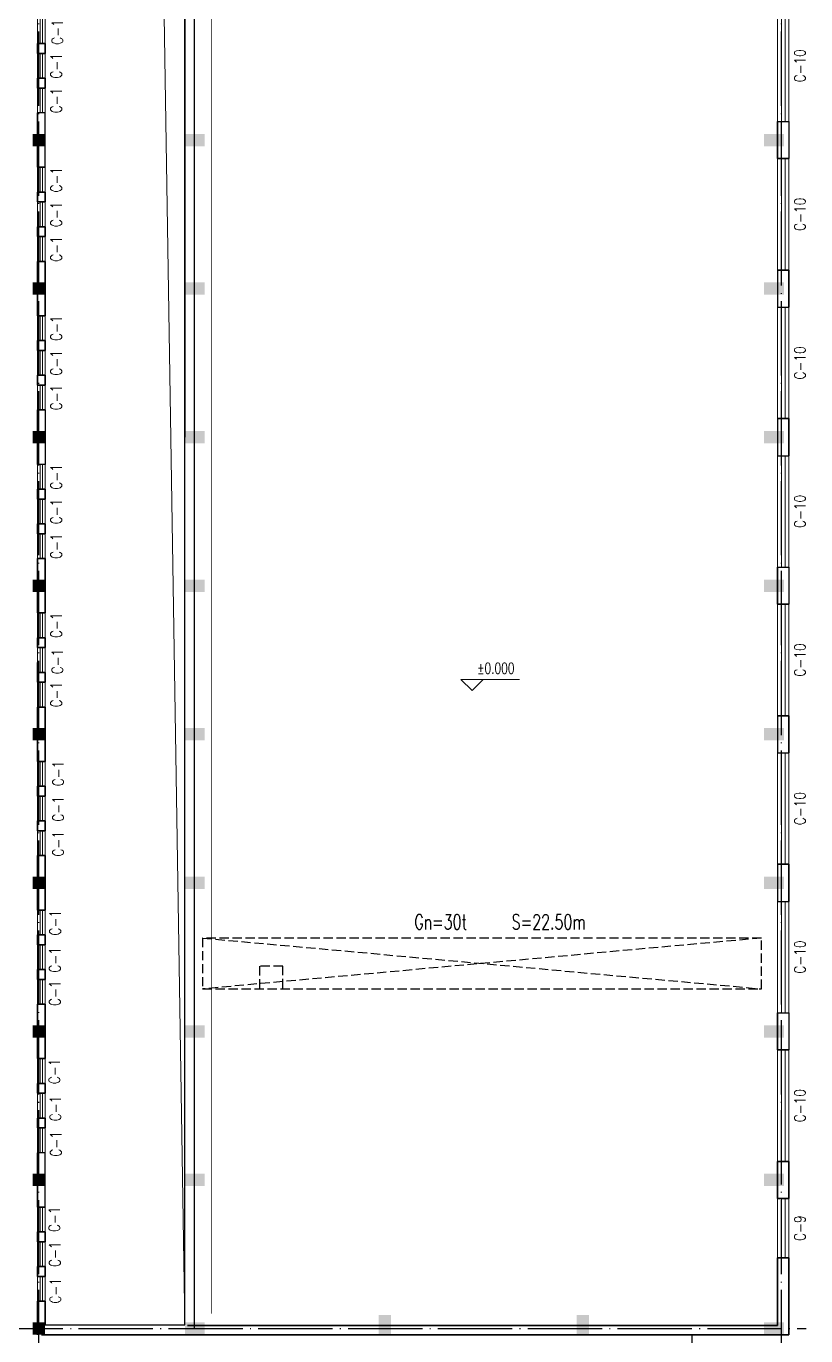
# Model space of a CAD drawing. Extents: x -220435 to 246757, y -381552 to -223577.
# Drawn here: x 169251 to 200751, y -331078 to -278183 of the extents above; entities that cross this region are included whole.
import ezdxf
from ezdxf.enums import TextEntityAlignment as Align

# ---------------------------------------------------------------- set-up
doc = ezdxf.new("R2010")
doc.units = 0
doc.header["$LTSCALE"] = 1500
doc.header["$MEASUREMENT"] = 0
doc.linetypes.add('DASH', pattern=[0.35, 0.25, -0.1])
doc.linetypes.add('DOTE', pattern=[2.42, 2, -0.2, 0.02, -0.2])
doc.layers.get('0').update_dxf_attribs({"linetype": 'CONTINUOUS'})
for name, color, linetype in [('B1', 7, 'CONTINUOUS'), ('COLUMN', 7, 'CONTINUOUS'), ('DOTE', 7, 'DOTE'), ('PUB_WALL', 7, 'CONTINUOUS'), ('WALL', 7, 'CONTINUOUS'), ('WINDOW_TEXT', 7, 'CONTINUOUS')]:
    doc.layers.add(name, color=color, linetype=linetype)
doc.layers.add('PUB_DIM', color=7, linetype='CONTINUOUS', lineweight=0)
doc.layers.add('WINDOW', color=7, linetype='CONTINUOUS', lineweight=0)
doc.styles.add('_HZTXT1', font='txt.shx', dxfattribs={"width": 0.8, "bigfont": 'HZTXT1.shx'})
doc.styles.add('_SIMPLEX', font='SIMPLEX.shx', dxfattribs={"width": 0.8})
doc.styles.add('DIM_FONT', font='TXT.shx', dxfattribs={"width": 0.7})
doc.styles.add('SIMPLEX', font='SIMPLEX.SHX')

# ---------------------------------------------------------------- blocks, each defined once
blk = doc.blocks.new('_WBLK')
for p, q in [((-0.5, 0.5), (0.5, 0.5)), ((0.5, 0.167), (-0.5, 0.167)), ((0.5, -0.167), (-0.5, -0.167)), ((-0.5, -0.5), (0.5, -0.5))]:
    blk.add_line(p, q)
at = {"layer": 'WINDOW_TEXT', "style": 'SIMPLEX', "flags": 9}
blk.add_attdef('A', text='', height=1, dxfattribs=at).set_placement((0, 1.5), align=Align.MIDDLE)
blk = doc.blocks.new('_FZH')
blk.add_solid([(-0.5, -0.5), (0.5, -0.5), (-0.5, 0.5), (0.5, 0.5)])

msp = doc.modelspace()

# ---------------------------------------------------------------- linework, layer by layer
at = {"linetype": 'DASH'}
for p, q in [((176377.7, -315011.3), (198966.9, -317067.7)), ((198963.6, -315011.3), (176381, -317067.7)), ((179620.6, -316154.1), (178679.1, -316154.1)), ((178679.1, -316154.1), (178679.1, -317041.1)), ((179620.6, -317041.1), (179620.6, -316154.1))]:
    msp.add_line(p, q, dxfattribs=at)
at = {"linetype": 'DOTE', "const_width": 30}
msp.add_lwpolyline([(176746, -271383.4), (176746, -330183.4)], dxfattribs=at)
at = {"linetype": 'DASH'}
msp.add_lwpolyline([(198963.6, -315011.3), (176377.7, -315011.3), (176381, -317067.7), (198966.9, -317067.7), (198963.6, -315011.3)], close=True, dxfattribs=at)
at = {"layer": 'DOTE'}
for p, q in [((199763.6, -350373.4), (199763.6, -269783.4)), ((169763.6, -350373.4), (169763.6, -272658.4)), ((156848, -330783.4), (200763.6, -330783.4)), ((196163.6, -350373.4), (196163.6, -331033.4))]:
    msp.add_line(p, q, dxfattribs=at)
at = {"layer": 'PUB_DIM'}
for p, q in [((186816.2, -304566.9), (187716.2, -304566.9)), ((187266.2, -305016.9), (186816.2, -304566.9)), ((187266.2, -304566.9), (189178.7, -304566.9)), ((187716.2, -304566.9), (187266.2, -305016.9))]:
    msp.add_line(p, q, dxfattribs=at)
at = {"layer": 'PUB_WALL', "linetype": 'ByBlock'}
msp.add_line((176033.6, -270803.4), (176033.6, -330783.4), dxfattribs=at)
at = {"layer": 'PUB_WALL'}
for p, q in [((176033.6, -270803.4), (176033.6, -330783.4)), ((175663.6, -282783.4), (175663.6, -277033.4)), ((175663.6, -282783.4), (175663.6, -277033.4)), ((170013.6, -278883.4), (169713.6, -278883.4)), ((169713.6, -278883.4), (169713.6, -279283.4)), ((169713.6, -279283.4), (169713.6, -278883.4)), ((169713.6, -278883.4), (170013.6, -278883.4)), ((169713.6, -279283.4), (170013.6, -279283.4)), ((170013.6, -279283.4), (169713.6, -279283.4)), ((170013.6, -279283.4), (170013.6, -278883.4)), ((170013.6, -278883.4), (170013.6, -279283.4)), ((170013.6, -280283.4), (169713.6, -280283.4)), ((169713.6, -280283.4), (169713.6, -280683.4)), ((169713.6, -280683.4), (169713.6, -280283.4)), ((169713.6, -280283.4), (170013.6, -280283.4)), ((170013.6, -280683.4), (170013.6, -280283.4)), ((170013.6, -280283.4), (170013.6, -280683.4)), ((169713.6, -280683.4), (170013.6, -280683.4)), ((170013.6, -280683.4), (169713.6, -280683.4)), ((170013.6, -281683.4), (169713.6, -281683.4)), ((169713.6, -281683.4), (169713.6, -283883.4)), ((170013.6, -281683.4), (169713.6, -281683.4)), ((169713.6, -281683.4), (169713.6, -283883.4)), ((170013.6, -283883.4), (170013.6, -281683.4)), ((170013.6, -283883.4), (170013.6, -281683.4)), ((199613.6, -283533.4), (199613.6, -282033.4)), ((199613.6, -282033.4), (200063.6, -282033.4)), ((199613.6, -282033.4), (200063.6, -282033.4)), ((199613.6, -283533.4), (199613.6, -282033.4)), ((200063.6, -282033.4), (200063.6, -283533.4)), ((200063.6, -282033.4), (200063.6, -283533.4)), ((175663.6, -294783.4), (175663.6, -282783.4)), ((175663.6, -294783.4), (175663.6, -282783.4)), ((169713.6, -283883.4), (170013.6, -283883.4)), ((169713.6, -283883.4), (170013.6, -283883.4)), ((200063.6, -283533.4), (199613.6, -283533.4)), ((200063.6, -283533.4), (199613.6, -283533.4)), ((169713.6, -285283.4), (169713.6, -284883.4)), ((169713.6, -284883.4), (170013.6, -284883.4)), ((170013.6, -284883.4), (169713.6, -284883.4)), ((169713.6, -284883.4), (169713.6, -285283.4)), ((170013.6, -284883.4), (170013.6, -285283.4)), ((170013.6, -285283.4), (170013.6, -284883.4)), ((170013.6, -285283.4), (169713.6, -285283.4)), ((169713.6, -285283.4), (170013.6, -285283.4)), ((169713.6, -286683.4), (169713.6, -286283.4)), ((169713.6, -286283.4), (170013.6, -286283.4)), ((170013.6, -286283.4), (169713.6, -286283.4)), ((169713.6, -286283.4), (169713.6, -286683.4)), ((170013.6, -286683.4), (169713.6, -286683.4)), ((169713.6, -286683.4), (170013.6, -286683.4)), ((170013.6, -286283.4), (170013.6, -286683.4)), ((170013.6, -286683.4), (170013.6, -286283.4)), ((170013.6, -287683.4), (169713.6, -287683.4)), ((169713.6, -287683.4), (169713.6, -288683.4)), ((169713.6, -288683.4), (169713.6, -287683.4)), ((169713.6, -287683.4), (170013.6, -287683.4)), ((170013.6, -288783.4), (170013.6, -287683.4)), ((170013.6, -287683.4), (170013.6, -288783.4)), ((200063.6, -288033.4), (199613.6, -288033.4)), ((199613.6, -288033.4), (199613.6, -289533.4)), ((199613.6, -288033.4), (199613.6, -289533.4)), ((200063.6, -288033.4), (199613.6, -288033.4)), ((200063.6, -289533.4), (200063.6, -288033.4)), ((200063.6, -289533.4), (200063.6, -288033.4)), ((170013.6, -289883.4), (170013.6, -288783.4)), ((170013.6, -288783.4), (170013.6, -289883.4)), ((169713.6, -288883.4), (169713.6, -289883.4)), ((169713.6, -289883.4), (169713.6, -288883.4)), ((199613.6, -289533.4), (200063.6, -289533.4)), ((199613.6, -289533.4), (200063.6, -289533.4)), ((169713.6, -289883.4), (170013.6, -289883.4)), ((170013.6, -289883.4), (169713.6, -289883.4)), ((169713.6, -291283.4), (169713.6, -290883.4)), ((169713.6, -290883.4), (170013.6, -290883.4)), ((170013.6, -290883.4), (169713.6, -290883.4)), ((169713.6, -290883.4), (169713.6, -291283.4)), ((170013.6, -290883.4), (170013.6, -291283.4)), ((170013.6, -291283.4), (170013.6, -290883.4)), ((170013.6, -291283.4), (169713.6, -291283.4)), ((169713.6, -291283.4), (170013.6, -291283.4)), ((169713.6, -292683.4), (169713.6, -292283.4)), ((169713.6, -292283.4), (170013.6, -292283.4)), ((170013.6, -292283.4), (169713.6, -292283.4)), ((169713.6, -292283.4), (169713.6, -292683.4)), ((170013.6, -292283.4), (170013.6, -292683.4)), ((170013.6, -292683.4), (170013.6, -292283.4)), ((170013.6, -292683.4), (169713.6, -292683.4)), ((169713.6, -292683.4), (170013.6, -292683.4)), ((169713.6, -294683.4), (169713.6, -293683.4)), ((169713.6, -293683.4), (170013.6, -293683.4)), ((169713.6, -294683.4), (169713.6, -293683.4)), ((169713.6, -293683.4), (170013.6, -293683.4)), ((170013.6, -293683.4), (170013.6, -294783.4)), ((170013.6, -293683.4), (170013.6, -294783.4)), ((200063.6, -294033.4), (199613.6, -294033.4)), ((199613.6, -294033.4), (199613.6, -295533.4)), ((199613.6, -294033.4), (199613.6, -295533.4)), ((200063.6, -294033.4), (199613.6, -294033.4)), ((200063.6, -295533.4), (200063.6, -294033.4)), ((200063.6, -295533.4), (200063.6, -294033.4)), ((169713.6, -295883.3), (169713.6, -294883.4)), ((169713.6, -295883.3), (169713.6, -294883.4)), ((170013.6, -294783.4), (170013.6, -295883.3)), ((170013.6, -294783.4), (170013.6, -295883.3)), ((175663.6, -330633.4), (175663.6, -294783.4)), ((175663.6, -330633.4), (175663.6, -294783.4)), ((199613.6, -295533.4), (200063.6, -295533.4)), ((199613.6, -295533.4), (200063.6, -295533.4)), ((170013.6, -295883.3), (169713.6, -295883.3)), ((170013.6, -295883.3), (169713.6, -295883.3)), ((169713.6, -297283.3), (169713.6, -296883.3)), ((169713.6, -296883.3), (170013.6, -296883.3)), ((170013.6, -296883.3), (169713.6, -296883.3)), ((169713.6, -296883.3), (169713.6, -297283.3)), ((170013.6, -296883.3), (170013.6, -297283.3)), ((170013.6, -297283.3), (170013.6, -296883.3)), ((170013.6, -297283.3), (169713.6, -297283.3)), ((169713.6, -297283.3), (170013.6, -297283.3)), ((169713.6, -298683.3), (169713.6, -298283.3)), ((169713.6, -298283.3), (170013.6, -298283.3)), ((170013.6, -298283.3), (169713.6, -298283.3)), ((169713.6, -298283.3), (169713.6, -298683.3)), ((170013.6, -298283.3), (170013.6, -298683.3)), ((170013.6, -298683.3), (170013.6, -298283.3)), ((170013.6, -298683.3), (169713.6, -298683.3)), ((169713.6, -298683.3), (170013.6, -298683.3)), ((170013.6, -299683.3), (169713.6, -299683.3)), ((169713.6, -299683.3), (169713.6, -301883.1)), ((169713.6, -299683.3), (170013.6, -299683.3)), ((169713.6, -301883.1), (169713.6, -299683.3)), ((170013.6, -301883.1), (170013.6, -299683.3)), ((170013.6, -299683.3), (170013.6, -301883.1)), ((199613.6, -301533.4), (199613.6, -300033.4)), ((199613.6, -300033.4), (200063.6, -300033.4)), ((199613.6, -300033.4), (200063.6, -300033.4)), ((199613.6, -301533.4), (199613.6, -300033.4)), ((200063.6, -300033.4), (200063.6, -301533.4)), ((200063.6, -300033.4), (200063.6, -301533.4)), ((169713.6, -301883.1), (170013.6, -301883.1)), ((170013.6, -301883.1), (169713.6, -301883.1)), ((200063.6, -301533.4), (199613.6, -301533.4)), ((200063.6, -301533.4), (199613.6, -301533.4)), ((170013.6, -302883.1), (169713.6, -302883.1)), ((169713.6, -302883.1), (169713.6, -303283.1)), ((169713.6, -303283.1), (169713.6, -302883.1)), ((169713.6, -302883.1), (170013.6, -302883.1)), ((170013.6, -303283.1), (170013.6, -302883.1)), ((170013.6, -302883.1), (170013.6, -303283.1)), ((169713.6, -303283.1), (170013.6, -303283.1)), ((170013.6, -303283.1), (169713.6, -303283.1)), ((169713.6, -303883.1), (169713.6, -304683.1)), ((169713.6, -304683.1), (169713.6, -303883.1)), ((170013.6, -304283.1), (169713.6, -304283.1)), ((169713.6, -304283.1), (170013.6, -304283.1)), ((170013.6, -304683.1), (170013.6, -304283.1)), ((170013.6, -304283.1), (170013.6, -304683.1)), ((169713.6, -304683.1), (170013.6, -304683.1)), ((170013.6, -304683.1), (169713.6, -304683.1)), ((170013.6, -305683.1), (169713.6, -305683.1)), ((169713.6, -305683.1), (169713.6, -306683.4)), ((169713.6, -306683.4), (169713.6, -305683.1)), ((169713.6, -305683.1), (170013.6, -305683.1)), ((170013.6, -306783.4), (170013.6, -305683.1)), ((170013.6, -305683.1), (170013.6, -306783.4)), ((200063.6, -306033.4), (199613.6, -306033.4)), ((199613.6, -306033.4), (199613.6, -307533.4)), ((199613.6, -306033.4), (199613.6, -307533.4)), ((200063.6, -306033.4), (199613.6, -306033.4)), ((200063.6, -307533.4), (200063.6, -306033.4)), ((200063.6, -307533.4), (200063.6, -306033.4)), ((169713.6, -306683.4), (169713.6, -307883.4)), ((169713.6, -307883.4), (169713.6, -306683.4)), ((170013.6, -307883.4), (170013.6, -306783.4)), ((170013.6, -306783.4), (170013.6, -307883.4)), ((199613.6, -307533.4), (200063.6, -307533.4)), ((199613.6, -307533.4), (200063.6, -307533.4)), ((169713.6, -307883.4), (170013.6, -307883.4)), ((170013.6, -307883.4), (169713.6, -307883.4)), ((170013.6, -308883.4), (169713.6, -308883.4)), ((169713.6, -308883.4), (169713.6, -309283.4)), ((169713.6, -309283.4), (169713.6, -308883.4)), ((169713.6, -308883.4), (170013.6, -308883.4)), ((170013.6, -309283.4), (170013.6, -308883.4)), ((170013.6, -308883.4), (170013.6, -309283.4)), ((169713.6, -309283.4), (170013.6, -309283.4)), ((170013.6, -309283.4), (169713.6, -309283.4)), ((170013.6, -310283.4), (169713.6, -310283.4)), ((169713.6, -310283.4), (169713.6, -310683.4)), ((169713.6, -310683.4), (169713.6, -310283.4)), ((169713.6, -310283.4), (170013.6, -310283.4)), ((170013.6, -310683.4), (170013.6, -310283.4)), ((170013.6, -310283.4), (170013.6, -310683.4)), ((169713.6, -310683.4), (170013.6, -310683.4)), ((170013.6, -310683.4), (169713.6, -310683.4)), ((170013.6, -311683.4), (169713.6, -311683.4)), ((169713.6, -311683.4), (169713.6, -313883.4)), ((169713.6, -313883.4), (169713.6, -311683.4)), ((169713.6, -311683.4), (170013.6, -311683.4)), ((170013.6, -312783.4), (170013.6, -311683.4)), ((170013.6, -311683.4), (170013.6, -312783.4)), ((200063.6, -312033.4), (199613.6, -312033.4)), ((199613.6, -312033.4), (199613.6, -313533.4)), ((199613.6, -312033.4), (199613.6, -313533.4)), ((200063.6, -312033.4), (199613.6, -312033.4)), ((200063.6, -313533.4), (200063.6, -312033.4)), ((200063.6, -313533.4), (200063.6, -312033.4)), ((170013.6, -313883.4), (170013.6, -312783.4)), ((170013.6, -312783.4), (170013.6, -313883.4)), ((199613.6, -313533.4), (200063.6, -313533.4)), ((199613.6, -313533.4), (200063.6, -313533.4)), ((169713.6, -313883.4), (170013.6, -313883.4)), ((170013.6, -313883.4), (169713.6, -313883.4)), ((169713.6, -315283.4), (169713.6, -314883.4)), ((169713.6, -314883.4), (170013.6, -314883.4)), ((170013.6, -314883.4), (169713.6, -314883.4)), ((169713.6, -314883.4), (169713.6, -315283.4)), ((170013.6, -314883.4), (170013.6, -315283.4)), ((170013.6, -315283.4), (170013.6, -314883.4)), ((170013.6, -315283.4), (169713.6, -315283.4)), ((169713.6, -315283.4), (170013.6, -315283.4)), ((169713.6, -316683.4), (169713.6, -316283.4)), ((169713.6, -316283.4), (170013.6, -316283.4)), ((170013.6, -316283.4), (169713.6, -316283.4)), ((169713.6, -316283.4), (169713.6, -316683.4)), ((170013.6, -316283.4), (170013.6, -316683.4)), ((170013.6, -316683.4), (170013.6, -316283.4)), ((170013.6, -316683.4), (169713.6, -316683.4)), ((169713.6, -316683.4), (170013.6, -316683.4)), ((170013.6, -317683.4), (169713.6, -317683.4)), ((169713.6, -317683.4), (169713.6, -319883.3)), ((169713.6, -319883.3), (169713.6, -317683.4)), ((169713.6, -317683.4), (170013.6, -317683.4)), ((170013.6, -318783.4), (170013.6, -317683.4)), ((170013.6, -317683.4), (170013.6, -318783.4)), ((199613.6, -319533.4), (199613.6, -318033.4)), ((199613.6, -318033.4), (200063.6, -318033.4)), ((199613.6, -318033.4), (200063.6, -318033.4)), ((199613.6, -319533.4), (199613.6, -318033.4)), ((200063.6, -318033.4), (200063.6, -319533.4)), ((200063.6, -318033.4), (200063.6, -319533.4)), ((170013.6, -319883.3), (170013.6, -318783.4)), ((170013.6, -318783.4), (170013.6, -319883.3)), ((169713.6, -319883.3), (170013.6, -319883.3)), ((170013.6, -319883.3), (169713.6, -319883.3)), ((200063.6, -319533.4), (199613.6, -319533.4)), ((200063.6, -319533.4), (199613.6, -319533.4)), ((169713.6, -321283.3), (169713.6, -320883.3)), ((169713.6, -320883.3), (170013.6, -320883.3)), ((170013.6, -320883.3), (169713.6, -320883.3)), ((169713.6, -320883.3), (169713.6, -321283.3)), ((170013.6, -320883.3), (170013.6, -321283.3)), ((170013.6, -321283.3), (170013.6, -320883.3)), ((170013.6, -321283.3), (169713.6, -321283.3)), ((169713.6, -321283.3), (170013.6, -321283.3)), ((169713.6, -322683.3), (169713.6, -322283.3)), ((169713.6, -322283.3), (170013.6, -322283.3)), ((170013.6, -322283.3), (169713.6, -322283.3)), ((169713.6, -322283.3), (169713.6, -322683.3)), ((170013.6, -322283.3), (170013.6, -322683.3)), ((170013.6, -322683.3), (170013.6, -322283.3)), ((170013.6, -322683.3), (169713.6, -322683.3)), ((169713.6, -322683.3), (170013.6, -322683.3)), ((170013.6, -323683.3), (169713.6, -323683.3)), ((169713.6, -323683.3), (169713.6, -325882.9)), ((170013.6, -323683.3), (169713.6, -323683.3)), ((169713.6, -323683.3), (169713.6, -325882.9)), ((170013.6, -324783.4), (170013.6, -323683.3)), ((170013.6, -324783.4), (170013.6, -323683.3)), ((199613.6, -325533.4), (199613.6, -324033.4)), ((199613.6, -324033.4), (200063.6, -324033.4)), ((199613.6, -324033.4), (199613.6, -325533.4)), ((200063.6, -324033.4), (199613.6, -324033.4)), ((200063.6, -324033.4), (200063.6, -325533.4)), ((200063.6, -325533.4), (200063.6, -324033.4)), ((170013.6, -325882.9), (170013.6, -324783.4)), ((170013.6, -325882.9), (170013.6, -324783.4)), ((200063.6, -325533.4), (199613.6, -325533.4)), ((199613.6, -325533.4), (200063.6, -325533.4)), ((169713.6, -325882.9), (170013.6, -325882.9)), ((169713.6, -325882.9), (170013.6, -325882.9)), ((169713.6, -327282.9), (169713.6, -326882.9)), ((169713.6, -326882.9), (170013.6, -326882.9)), ((170013.6, -326882.9), (169713.6, -326882.9)), ((169713.6, -326882.9), (169713.6, -327282.9)), ((170013.6, -326882.9), (170013.6, -327282.9)), ((170013.6, -327282.9), (170013.6, -326882.9)), ((170013.6, -327282.9), (169713.6, -327282.9)), ((169713.6, -327282.9), (170013.6, -327282.9)), ((200063.6, -327933.4), (199613.6, -327933.4)), ((199613.6, -327933.4), (199613.6, -330663.4)), ((199613.6, -330663.4), (199613.6, -327933.4)), ((199613.6, -327933.4), (200063.6, -327933.4)), ((200063.6, -331033.4), (200063.6, -327933.4)), ((200063.6, -327933.4), (200063.6, -331033.4)), ((169713.6, -328682.9), (169713.6, -328282.9)), ((169713.6, -328282.9), (170013.6, -328282.9)), ((170013.6, -328282.9), (169713.6, -328282.9)), ((169713.6, -328282.9), (169713.6, -328682.9)), ((170013.6, -328282.9), (170013.6, -328682.9)), ((170013.6, -328682.9), (170013.6, -328282.9)), ((170013.6, -328682.9), (169713.6, -328682.9)), ((169713.6, -328682.9), (170013.6, -328682.9)), ((169713.6, -331033.4), (169713.6, -329682.9)), ((169713.6, -329682.9), (170013.6, -329682.9)), ((169713.6, -331033.4), (169713.6, -329682.9)), ((169713.6, -329682.9), (170013.6, -329682.9)), ((170013.6, -329682.9), (170013.6, -330633.4)), ((170013.6, -329682.9), (170013.6, -330633.4)), ((169863.6, -331033.4), (200063.6, -331033.4)), ((200063.6, -331033.4), (169863.6, -331033.4)), ((170013.6, -330633.4), (175663.6, -330633.4)), ((170013.6, -330633.4), (175663.6, -330633.4)), ((199613.6, -330663.4), (175763.6, -330663.4)), ((175763.6, -330663.4), (199613.6, -330663.4))]:
    msp.add_line(p, q, dxfattribs=at)
at = {"layer": 'WALL'}
for p, q in [((176033.6, -270803.4), (176033.6, -330783.4)), ((175663.6, -277033.4), (175663.6, -282783.4)), ((169713.6, -279283.4), (169713.6, -278883.4)), ((170013.6, -278883.4), (169713.6, -278883.4)), ((170013.6, -279283.4), (169713.6, -279283.4)), ((170013.6, -279283.4), (170013.6, -278883.4)), ((169713.6, -280683.4), (169713.6, -280283.4)), ((170013.6, -280283.4), (169713.6, -280283.4)), ((170013.6, -280683.4), (170013.6, -280283.4)), ((170013.6, -280683.4), (169713.6, -280683.4)), ((169713.6, -283883.4), (169713.6, -281683.4)), ((170013.6, -281683.4), (169713.6, -281683.4)), ((170013.6, -283883.4), (170013.6, -281683.4)), ((199613.6, -282033.4), (199613.6, -283533.4)), ((199613.6, -282033.4), (200063.6, -282033.4)), ((200063.6, -282033.4), (200063.6, -283533.4)), ((175663.6, -282783.4), (175663.6, -294783.4)), ((170013.6, -283883.4), (169713.6, -283883.4)), ((199613.6, -283533.4), (200063.6, -283533.4)), ((170013.6, -284883.4), (169713.6, -284883.4)), ((169713.6, -285283.4), (169713.6, -284883.4)), ((170013.6, -285283.4), (170013.6, -284883.4)), ((170013.6, -285283.4), (169713.6, -285283.4)), ((170013.6, -286283.4), (169713.6, -286283.4)), ((169713.6, -286683.4), (169713.6, -286283.4)), ((170013.6, -286683.4), (169713.6, -286683.4)), ((170013.6, -286683.4), (170013.6, -286283.4)), ((170013.6, -287683.4), (169713.6, -287683.4)), ((169713.6, -288683.4), (169713.6, -287683.4)), ((170013.6, -288783.4), (170013.6, -287683.4)), ((199613.6, -288033.4), (200063.6, -288033.4)), ((199613.6, -288033.4), (199613.6, -289533.4)), ((200063.6, -288033.4), (200063.6, -289533.4)), ((170013.6, -288783.4), (170013.6, -289883.4)), ((169713.6, -288883.4), (169713.6, -289883.4)), ((199613.6, -289533.4), (200063.6, -289533.4)), ((170013.6, -289883.4), (169713.6, -289883.4)), ((170013.6, -290883.4), (169713.6, -290883.4)), ((169713.6, -290883.4), (169713.6, -291283.4)), ((170013.6, -290883.4), (170013.6, -291283.4)), ((170013.6, -291283.4), (169713.6, -291283.4)), ((170013.6, -292283.4), (169713.6, -292283.4)), ((169713.6, -292283.4), (169713.6, -292683.4)), ((170013.6, -292283.4), (170013.6, -292683.4)), ((170013.6, -292683.4), (169713.6, -292683.4)), ((170013.6, -293683.4), (169713.6, -293683.4)), ((169713.6, -293683.4), (169713.6, -294683.4)), ((170013.6, -293683.4), (170013.6, -294783.4)), ((199613.6, -294033.4), (200063.6, -294033.4)), ((199613.6, -294033.4), (199613.6, -295533.4)), ((200063.6, -294033.4), (200063.6, -295533.4)), ((169713.6, -294883.4), (169713.6, -295883.3)), ((170013.6, -294783.4), (170013.6, -295883.3)), ((175663.6, -330633.4), (175663.6, -294783.4)), ((199613.6, -295533.4), (200063.6, -295533.4)), ((170013.6, -295883.3), (169713.6, -295883.3)), ((170013.6, -296883.3), (169713.6, -296883.3)), ((169713.6, -296883.3), (169713.6, -297283.3)), ((170013.6, -296883.3), (170013.6, -297283.3)), ((170013.6, -297283.3), (169713.6, -297283.3)), ((170013.6, -298283.3), (169713.6, -298283.3)), ((169713.6, -298283.3), (169713.6, -298683.3)), ((170013.6, -298283.3), (170013.6, -298683.3)), ((170013.6, -298683.3), (169713.6, -298683.3)), ((169713.6, -299683.3), (169713.6, -301883.1)), ((170013.6, -299683.3), (169713.6, -299683.3)), ((170013.6, -299683.3), (170013.6, -301883.1)), ((199613.6, -300033.4), (199613.6, -301533.4)), ((199613.6, -300033.4), (200063.6, -300033.4)), ((200063.6, -300033.4), (200063.6, -301533.4)), ((170013.6, -301883.1), (169713.6, -301883.1)), ((199613.6, -301533.4), (200063.6, -301533.4)), ((170013.6, -302883.1), (169713.6, -302883.1)), ((169713.6, -302883.1), (169713.6, -303283.1)), ((170013.6, -302883.1), (170013.6, -303283.1)), ((170013.6, -303283.1), (169713.6, -303283.1)), ((169713.6, -304683.1), (169713.6, -303883.1)), ((170013.6, -304283.1), (169713.6, -304283.1)), ((170013.6, -304683.1), (170013.6, -304283.1)), ((170013.6, -304683.1), (169713.6, -304683.1)), ((170013.6, -305683.1), (169713.6, -305683.1)), ((169713.6, -306683.4), (169713.6, -305683.1)), ((170013.6, -306783.4), (170013.6, -305683.1)), ((199613.6, -306033.4), (200063.6, -306033.4)), ((199613.6, -306033.4), (199613.6, -307533.4)), ((200063.6, -306033.4), (200063.6, -307533.4)), ((169713.6, -307883.4), (169713.6, -306683.4)), ((170013.6, -307883.4), (170013.6, -306783.4)), ((199613.6, -307533.4), (200063.6, -307533.4)), ((170013.6, -307883.4), (169713.6, -307883.4)), ((170013.6, -308883.4), (169713.6, -308883.4)), ((169713.6, -309283.4), (169713.6, -308883.4)), ((170013.6, -309283.4), (170013.6, -308883.4)), ((170013.6, -309283.4), (169713.6, -309283.4)), ((169713.6, -310683.4), (169713.6, -310283.4)), ((170013.6, -310283.4), (169713.6, -310283.4)), ((170013.6, -310683.4), (170013.6, -310283.4)), ((170013.6, -310683.4), (169713.6, -310683.4)), ((169713.6, -313883.4), (169713.6, -311683.4)), ((170013.6, -311683.4), (169713.6, -311683.4)), ((170013.6, -312783.4), (170013.6, -311683.4)), ((199613.6, -312033.4), (200063.6, -312033.4)), ((199613.6, -312033.4), (199613.6, -313533.4)), ((200063.6, -312033.4), (200063.6, -313533.4)), ((170013.6, -313883.4), (170013.6, -312783.4)), ((199613.6, -313533.4), (200063.6, -313533.4)), ((170013.6, -313883.4), (169713.6, -313883.4)), ((170013.6, -314883.4), (169713.6, -314883.4)), ((169713.6, -315283.4), (169713.6, -314883.4)), ((170013.6, -315283.4), (170013.6, -314883.4)), ((170013.6, -315283.4), (169713.6, -315283.4)), ((170013.6, -316283.4), (169713.6, -316283.4)), ((169713.6, -316683.4), (169713.6, -316283.4)), ((170013.6, -316683.4), (170013.6, -316283.4)), ((170013.6, -316683.4), (169713.6, -316683.4)), ((169713.6, -319883.3), (169713.6, -317683.4)), ((170013.6, -317683.4), (169713.6, -317683.4)), ((170013.6, -318783.4), (170013.6, -317683.4)), ((199613.6, -318033.4), (199613.6, -319533.4)), ((199613.6, -318033.4), (200063.6, -318033.4)), ((200063.6, -318033.4), (200063.6, -319533.4)), ((170013.6, -319883.3), (170013.6, -318783.4)), ((170013.6, -319883.3), (169713.6, -319883.3)), ((199613.6, -319533.4), (200063.6, -319533.4)), ((170013.6, -320883.3), (169713.6, -320883.3)), ((169713.6, -321283.3), (169713.6, -320883.3)), ((170013.6, -321283.3), (170013.6, -320883.3)), ((170013.6, -321283.3), (169713.6, -321283.3)), ((170013.6, -322283.3), (169713.6, -322283.3)), ((169713.6, -322683.3), (169713.6, -322283.3)), ((170013.6, -322683.3), (170013.6, -322283.3)), ((170013.6, -322683.3), (169713.6, -322683.3)), ((170013.6, -323683.3), (169713.6, -323683.3)), ((169713.6, -325882.9), (169713.6, -323683.3)), ((170013.6, -324783.4), (170013.6, -323683.3)), ((199613.6, -324033.4), (200063.6, -324033.4)), ((199613.6, -324033.4), (199613.6, -325533.4)), ((200063.6, -324033.4), (200063.6, -325533.4)), ((170013.6, -325882.9), (170013.6, -324783.4)), ((199613.6, -325533.4), (200063.6, -325533.4)), ((170013.6, -325882.9), (169713.6, -325882.9)), ((170013.6, -326882.9), (169713.6, -326882.9)), ((169713.6, -327282.9), (169713.6, -326882.9)), ((170013.6, -327282.9), (170013.6, -326882.9)), ((170013.6, -327282.9), (169713.6, -327282.9)), ((199613.6, -327933.4), (200063.6, -327933.4)), ((199613.6, -327933.4), (199613.6, -330663.4)), ((200063.6, -327933.4), (200063.6, -331033.4)), ((170013.6, -328282.9), (169713.6, -328282.9)), ((169713.6, -328682.9), (169713.6, -328282.9)), ((170013.6, -328682.9), (170013.6, -328282.9)), ((170013.6, -328682.9), (169713.6, -328682.9)), ((170013.6, -329682.9), (169713.6, -329682.9)), ((169713.6, -331033.4), (169713.6, -329682.9)), ((170013.6, -330633.4), (170013.6, -329682.9)), ((200063.6, -331033.4), (169863.6, -331033.4)), ((170013.6, -330633.4), (175663.6, -330633.4)), ((199613.6, -330663.4), (175763.6, -330663.4))]:
    msp.add_line(p, q, dxfattribs=at)
at = {"layer": 'WINDOW'}
msp.add_line((174819.5, -277778.1), (175663.6, -330633.4), dxfattribs=at)

# ---------------------------------------------------------------- block references
at = {"layer": 'COLUMN', "xscale": 500, "zscale": 500}
for p, yscale in [((169763.6, -282783.4), 500), ((169763.6, -288783.4), 500), ((169763.6, -294783.4), 500), ((169763.6, -300783.4), 500), ((169763.6, -306783.4), 500), ((169763.6, -312783.4), 500), ((169763.6, -318783.4), 500), ((169763.6, -324783.4), 500), ((169763.6, -330783.4), 500), ((183738.7, -330632.2), 800), ((191738.7, -330632.2), 800)]:
    msp.add_blockref('_FZH', p, dxfattribs=dict(at, yscale=yscale))
at = {"layer": 'COLUMN', "xscale": 500, "yscale": 800, "zscale": 500, "rotation": 90}
for p in [(176063.6, -282783.4), (199463.6, -282783.4), (176063.6, -288783.4), (199463.6, -288783.4), (176063.6, -294783.4), (199463.6, -294783.4), (176063.6, -300783.4), (199463.6, -300783.4), (176063.6, -306783.4), (199463.6, -306783.4), (176063.6, -312783.4), (199463.6, -312783.4), (176063.6, -318783.4), (199463.6, -318783.4), (176063.6, -324783.4), (199463.6, -324783.4), (176063.6, -330783.4), (199463.6, -330783.4)]:
    msp.add_blockref('_FZH', p, dxfattribs=at)
at = {"layer": 'WINDOW'}
ref = msp.add_blockref('_WBLK', (199838.6, -279783.4), dxfattribs=dict(at, xscale=4500, yscale=450.0000000000582, zscale=4500, rotation=270))
ref.add_attrib('A', 'C-10', dxfattribs={"layer": 'WINDOW_TEXT', "height": 450, "rotation": 90, "style": '_SIMPLEX', "width": 0.8, "flags": 8}).set_placement((200513.6, -279783.4), align=Align.MIDDLE)
ref = msp.add_blockref('_WBLK', (169863.6, -278383.4), dxfattribs=dict(at, xscale=1000, yscale=299.9999999999418, zscale=1000, rotation=90))
ref.add_attrib('A', 'C-1', dxfattribs={"layer": 'WINDOW_TEXT', "height": 450, "rotation": 90, "style": '_SIMPLEX', "width": 0.8, "flags": 8}).set_placement((170507.9, -278420.2), align=Align.MIDDLE)
ref = msp.add_blockref('_WBLK', (169863.6, -279783.4), dxfattribs=dict(at, xscale=1000, yscale=300, zscale=1000, rotation=270))
ref.add_attrib('A', 'C-1', dxfattribs={"layer": 'WINDOW_TEXT', "height": 450, "rotation": 90, "style": '_SIMPLEX', "width": 0.8, "flags": 8}).set_placement((170463.6, -279783.4), align=Align.MIDDLE)
ref = msp.add_blockref('_WBLK', (169863.6, -281183.4), dxfattribs=dict(at, xscale=1000, yscale=300, zscale=1000, rotation=270))
ref.add_attrib('A', 'C-1', dxfattribs={"layer": 'WINDOW_TEXT', "height": 450, "rotation": 90, "style": '_SIMPLEX', "width": 0.8, "flags": 8}).set_placement((170463.6, -281183.4), align=Align.MIDDLE)
ref = msp.add_blockref('_WBLK', (169863.6, -284383.4), dxfattribs=dict(at, xscale=1000, yscale=299.9999999999418, zscale=1000, rotation=270))
ref.add_attrib('A', 'C-1', dxfattribs={"layer": 'WINDOW_TEXT', "height": 450, "rotation": 90, "style": '_SIMPLEX', "width": 0.8, "flags": 8}).set_placement((170463.6, -284383.4), align=Align.MIDDLE)
ref = msp.add_blockref('_WBLK', (199838.6, -285783.4), dxfattribs=dict(at, xscale=4500, yscale=450, zscale=4500, rotation=270))
ref.add_attrib('A', 'C-10', dxfattribs={"layer": 'WINDOW_TEXT', "height": 450, "rotation": 90, "style": '_SIMPLEX', "width": 0.8, "flags": 8}).set_placement((200513.6, -285783.4), align=Align.MIDDLE)
ref = msp.add_blockref('_WBLK', (169863.6, -285783.4), dxfattribs=dict(at, xscale=1000, yscale=299.9999999999418, zscale=1000, rotation=270))
ref.add_attrib('A', 'C-1', dxfattribs={"layer": 'WINDOW_TEXT', "height": 450, "rotation": 90, "style": '_SIMPLEX', "width": 0.8, "flags": 8}).set_placement((170463.6, -285783.4), align=Align.MIDDLE)
ref = msp.add_blockref('_WBLK', (169863.6, -287183.4), dxfattribs=dict(at, xscale=1000, yscale=300, zscale=1000, rotation=270))
ref.add_attrib('A', 'C-1', dxfattribs={"layer": 'WINDOW_TEXT', "height": 450, "rotation": 90, "style": '_SIMPLEX', "width": 0.8, "flags": 8}).set_placement((170463.6, -287183.4), align=Align.MIDDLE)
ref = msp.add_blockref('_WBLK', (199838.6, -291783.4), dxfattribs=dict(at, xscale=4500, yscale=450, zscale=4500, rotation=270))
ref.add_attrib('A', 'C-10', dxfattribs={"layer": 'WINDOW_TEXT', "height": 450, "rotation": 90, "style": '_SIMPLEX', "width": 0.8, "flags": 8}).set_placement((200513.6, -291783.4), align=Align.MIDDLE)
ref = msp.add_blockref('_WBLK', (169863.6, -290383.4), dxfattribs=dict(at, xscale=1000, yscale=299.9999999999418, zscale=1000, rotation=270))
ref.add_attrib('A', 'C-1', dxfattribs={"layer": 'WINDOW_TEXT', "height": 450, "rotation": 90, "style": '_SIMPLEX', "width": 0.8, "flags": 8}).set_placement((170463.6, -290383.4), align=Align.MIDDLE)
ref = msp.add_blockref('_WBLK', (169863.6, -291783.4), dxfattribs=dict(at, xscale=1000, yscale=300, zscale=1000, rotation=270))
ref.add_attrib('A', 'C-1', dxfattribs={"layer": 'WINDOW_TEXT', "height": 450, "rotation": 90, "style": '_SIMPLEX', "width": 0.8, "flags": 8}).set_placement((170463.6, -291783.4), align=Align.MIDDLE)
ref = msp.add_blockref('_WBLK', (169863.6, -293183.4), dxfattribs=dict(at, xscale=1000, yscale=300, zscale=1000, rotation=270))
ref.add_attrib('A', 'C-1', dxfattribs={"layer": 'WINDOW_TEXT', "height": 450, "rotation": 90, "style": '_SIMPLEX', "width": 0.8, "flags": 8}).set_placement((170463.6, -293183.4), align=Align.MIDDLE)
ref = msp.add_blockref('_WBLK', (199838.6, -297783.4), dxfattribs=dict(at, xscale=4500, yscale=450, zscale=4500, rotation=270))
ref.add_attrib('A', 'C-10', dxfattribs={"layer": 'WINDOW_TEXT', "height": 450, "rotation": 90, "style": '_SIMPLEX', "width": 0.8, "flags": 8}).set_placement((200513.6, -297783.4), align=Align.MIDDLE)
ref = msp.add_blockref('_WBLK', (169863.6, -296383.3), dxfattribs=dict(at, xscale=1000, yscale=300, zscale=1000, rotation=270))
ref.add_attrib('A', 'C-1', dxfattribs={"layer": 'WINDOW_TEXT', "height": 450, "rotation": 90, "style": '_SIMPLEX', "width": 0.8, "flags": 8}).set_placement((170463.6, -296383.3), align=Align.MIDDLE)
ref = msp.add_blockref('_WBLK', (169863.6, -297783.3), dxfattribs=dict(at, xscale=1000, yscale=300, zscale=1000, rotation=270))
ref.add_attrib('A', 'C-1', dxfattribs={"layer": 'WINDOW_TEXT', "height": 450, "rotation": 90, "style": '_SIMPLEX', "width": 0.8, "flags": 8}).set_placement((170463.6, -297783.3), align=Align.MIDDLE)
ref = msp.add_blockref('_WBLK', (169863.6, -299183.3), dxfattribs=dict(at, xscale=1000, yscale=300, zscale=1000, rotation=270))
ref.add_attrib('A', 'C-1', dxfattribs={"layer": 'WINDOW_TEXT', "height": 450, "rotation": 90, "style": '_SIMPLEX', "width": 0.8, "flags": 8}).set_placement((170463.6, -299183.3), align=Align.MIDDLE)
ref = msp.add_blockref('_WBLK', (169863.6, -302383.1), dxfattribs=dict(at, xscale=1000, yscale=300, zscale=1000, rotation=270))
ref.add_attrib('A', 'C-1', dxfattribs={"layer": 'WINDOW_TEXT', "height": 450, "rotation": 90, "style": '_SIMPLEX', "width": 0.8, "flags": 8}).set_placement((170463.6, -302383.1), align=Align.MIDDLE)
ref = msp.add_blockref('_WBLK', (199838.6, -303783.4), dxfattribs=dict(at, xscale=4500, yscale=450, zscale=4500, rotation=270))
ref.add_attrib('A', 'C-10', dxfattribs={"layer": 'WINDOW_TEXT', "height": 450, "rotation": 90, "style": '_SIMPLEX', "width": 0.8, "flags": 8}).set_placement((200513.6, -303783.4), align=Align.MIDDLE)
ref = msp.add_blockref('_WBLK', (169863.6, -303783.1), dxfattribs=dict(at, xscale=1000, yscale=300, zscale=1000, rotation=90))
ref.add_attrib('A', 'C-1', dxfattribs={"layer": 'WINDOW_TEXT', "height": 450, "rotation": 90, "style": '_SIMPLEX', "width": 0.8, "flags": 8}).set_placement((170508, -303841.3), align=Align.MIDDLE)
ref = msp.add_blockref('_WBLK', (169863.6, -305183.1), dxfattribs=dict(at, xscale=1000, yscale=299.9999999999418, zscale=1000, rotation=270))
ref.add_attrib('A', 'C-1', dxfattribs={"layer": 'WINDOW_TEXT', "height": 450, "rotation": 90, "style": '_SIMPLEX', "width": 0.8, "flags": 8}).set_placement((170463.6, -305183.1), align=Align.MIDDLE)
ref = msp.add_blockref('_WBLK', (199838.6, -309783.4), dxfattribs=dict(at, xscale=4500, yscale=450, zscale=4500, rotation=270))
ref.add_attrib('A', 'C-10', dxfattribs={"layer": 'WINDOW_TEXT', "height": 450, "rotation": 90, "style": '_SIMPLEX', "width": 0.8, "flags": 8}).set_placement((200513.6, -309783.4), align=Align.MIDDLE)
ref = msp.add_blockref('_WBLK', (169863.6, -308383.4), dxfattribs=dict(at, xscale=1000, yscale=300.0000000000582, zscale=1000, rotation=90))
ref.add_attrib('A', 'C-1', dxfattribs={"layer": 'WINDOW_TEXT', "height": 450, "rotation": 90, "style": '_SIMPLEX', "width": 0.8, "flags": 8}).set_placement((170538, -308367.8), align=Align.MIDDLE)
ref = msp.add_blockref('_WBLK', (169863.6, -309783.4), dxfattribs=dict(at, xscale=1000, yscale=300.0000000000582, zscale=1000, rotation=90))
ref.add_attrib('A', 'C-1', dxfattribs={"layer": 'WINDOW_TEXT', "height": 450, "rotation": 90, "style": '_SIMPLEX', "width": 0.8, "flags": 8}).set_placement((170538, -309801.3), align=Align.MIDDLE)
ref = msp.add_blockref('_WBLK', (169863.6, -311183.4), dxfattribs=dict(at, xscale=1000, yscale=300, zscale=1000, rotation=90))
ref.add_attrib('A', 'C-1', dxfattribs={"layer": 'WINDOW_TEXT', "height": 450, "rotation": 90, "style": '_SIMPLEX', "width": 0.8, "flags": 8}).set_placement((170538, -311204.9), align=Align.MIDDLE)
ref = msp.add_blockref('_WBLK', (199838.6, -315783.4), dxfattribs=dict(at, xscale=4500, yscale=450, zscale=4500, rotation=270))
ref.add_attrib('A', 'C-10', dxfattribs={"layer": 'WINDOW_TEXT', "height": 450, "rotation": 90, "style": '_SIMPLEX', "width": 0.8, "flags": 8}).set_placement((200513.6, -315783.4), align=Align.MIDDLE)
ref = msp.add_blockref('_WBLK', (169863.6, -314383.4), dxfattribs=dict(at, xscale=1000, yscale=300.0000000000582, zscale=1000, rotation=90))
ref.add_attrib('A', 'C-1', dxfattribs={"layer": 'WINDOW_TEXT', "height": 450, "rotation": 90, "style": '_SIMPLEX', "width": 0.8, "flags": 8}).set_placement((170418.9, -314395.1), align=Align.MIDDLE)
ref = msp.add_blockref('_WBLK', (169863.6, -315783.4), dxfattribs=dict(at, xscale=1000, yscale=300.0000000000582, zscale=1000, rotation=90))
ref.add_attrib('A', 'C-1', dxfattribs={"layer": 'WINDOW_TEXT', "height": 450, "rotation": 90, "style": '_SIMPLEX', "width": 0.8, "flags": 8}).set_placement((170409.9, -315895.5), align=Align.MIDDLE)
ref = msp.add_blockref('_WBLK', (169863.6, -317183.4), dxfattribs=dict(at, xscale=1000, yscale=300.0000000000582, zscale=1000, rotation=90))
ref.add_attrib('A', 'C-1', dxfattribs={"layer": 'WINDOW_TEXT', "height": 450, "rotation": 90, "style": '_SIMPLEX', "width": 0.8, "flags": 8}).set_placement((170409.9, -317243.8), align=Align.MIDDLE)
ref = msp.add_blockref('_WBLK', (169863.6, -320383.3), dxfattribs=dict(at, xscale=1000, yscale=300.0000000000582, zscale=1000, rotation=90))
ref.add_attrib('A', 'C-1', dxfattribs={"layer": 'WINDOW_TEXT', "height": 450, "rotation": 90, "style": '_SIMPLEX', "width": 0.8, "flags": 8}).set_placement((170389, -320397.9), align=Align.MIDDLE)
ref = msp.add_blockref('_WBLK', (199838.6, -321783.4), dxfattribs=dict(at, xscale=4500, yscale=449.9999999999418, zscale=4500, rotation=270))
ref.add_attrib('A', 'C-10', dxfattribs={"layer": 'WINDOW_TEXT', "height": 450, "rotation": 90, "style": '_SIMPLEX', "width": 0.8, "flags": 8}).set_placement((200513.6, -321783.4), align=Align.MIDDLE)
ref = msp.add_blockref('_WBLK', (169863.6, -321783.3), dxfattribs=dict(at, xscale=1000, yscale=300.0000000000582, zscale=1000, rotation=90))
ref.add_attrib('A', 'C-1', dxfattribs={"layer": 'WINDOW_TEXT', "height": 450, "rotation": 90, "style": '_SIMPLEX', "width": 0.8, "flags": 8}).set_placement((170429.2, -321896.4), align=Align.MIDDLE)
ref = msp.add_blockref('_WBLK', (169863.6, -323183.3), dxfattribs=dict(at, xscale=1000, yscale=300.0000000000582, zscale=1000, rotation=90))
ref.add_attrib('A', 'C-1', dxfattribs={"layer": 'WINDOW_TEXT', "height": 450, "rotation": 90, "style": '_SIMPLEX', "width": 0.8, "flags": 8}).set_placement((170450.3, -323329), align=Align.MIDDLE)
ref = msp.add_blockref('_WBLK', (199838.6, -326733.4), dxfattribs=dict(at, xscale=2400, yscale=450, zscale=2400, rotation=270))
ref.add_attrib('A', 'C-9', dxfattribs={"layer": 'WINDOW_TEXT', "height": 450, "rotation": 90, "style": '_SIMPLEX', "width": 0.8, "flags": 8}).set_placement((200513.6, -326733.4), align=Align.MIDDLE)
ref = msp.add_blockref('_WBLK', (169863.6, -326382.9), dxfattribs=dict(at, xscale=1000, yscale=300.0000000000582, zscale=1000, rotation=90))
ref.add_attrib('A', 'C-1', dxfattribs={"layer": 'WINDOW_TEXT', "height": 450, "rotation": 90, "style": '_SIMPLEX', "width": 0.8, "flags": 8}).set_placement((170386.8, -326373.4), align=Align.MIDDLE)
ref = msp.add_blockref('_WBLK', (169863.6, -327782.9), dxfattribs=dict(at, xscale=1000, yscale=300, zscale=1000, rotation=90))
ref.add_attrib('A', 'C-1', dxfattribs={"layer": 'WINDOW_TEXT', "height": 450, "rotation": 90, "style": '_SIMPLEX', "width": 0.8, "flags": 8}).set_placement((170407.9, -327784.9), align=Align.MIDDLE)
ref = msp.add_blockref('_WBLK', (169863.6, -329182.9), dxfattribs=dict(at, xscale=1000, yscale=300, zscale=1000, rotation=90))
ref.add_attrib('A', 'C-1', dxfattribs={"layer": 'WINDOW_TEXT', "height": 450, "rotation": 90, "style": '_SIMPLEX', "width": 0.8, "flags": 8}).set_placement((170429, -329259.6), align=Align.MIDDLE)

# ---------------------------------------------------------------- texts
at = {"layer": 'B1', "style": '_HZTXT1', "width": 0.7}
msp.add_text('Gn=30t    S=22.50m', height=600, dxfattribs=at).set_placement((184933.2, -314662))
at = {"layer": 'PUB_DIM', "style": 'DIM_FONT', "width": 0.7}
msp.add_text('%%p0.000', height=450, dxfattribs=at).set_placement((188222.4, -304116.9), align=Align.MIDDLE)

doc.saveas('drawing.dxf')
